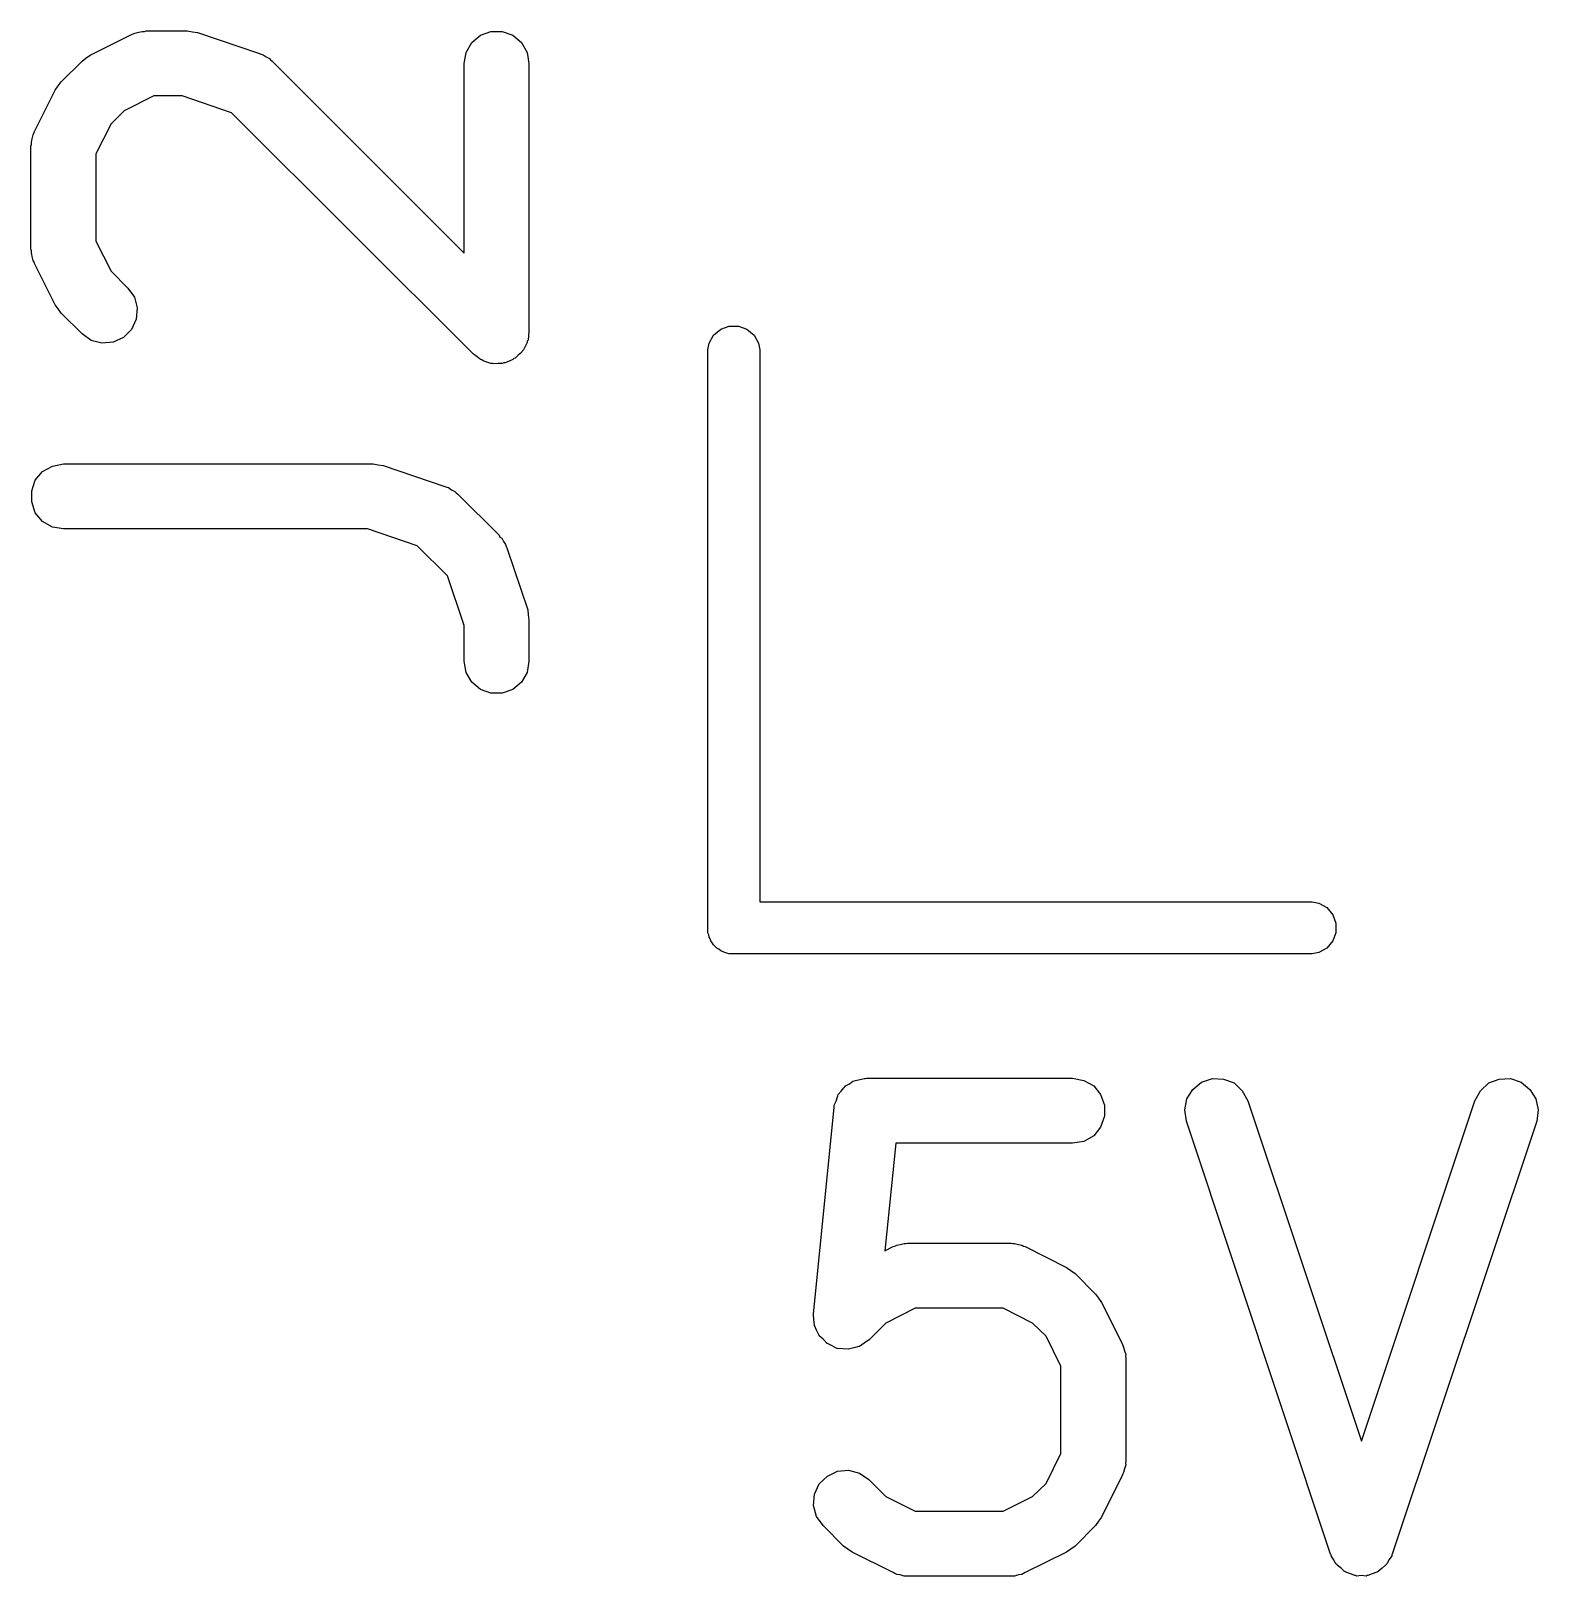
# Model space of a CAD drawing. Extents: x 98.6 to 159.3, y -134.1 to -91.
# Drawn here: x 117.347 to 120.827, y -134.127 to -130.558 of the extents above; entities that cross this region are included whole.
import ezdxf

# ---------------------------------------------------------------- set-up
doc = ezdxf.new("R2010")
doc.units = 0
doc.header["$MEASUREMENT"] = 0
doc.layers.add('BLACK', color=7, linetype='CONTINUOUS')

msp = doc.modelspace()

# ---------------------------------------------------------------- linework, layer by layer
at = {"layer": 'BLACK', "linetype": 'CONTINUOUS'}
for p, q in [((117.484, -130.614), (117.579, -130.566)), ((117.579, -130.566), (117.583, -130.565)), ((117.583, -130.565), (117.587, -130.563)), ((117.587, -130.563), (117.596, -130.561)), ((117.596, -130.561), (117.604, -130.559)), ((117.604, -130.559), (117.609, -130.559)), ((117.609, -130.559), (117.613, -130.558)), ((117.613, -130.558), (117.708, -130.558)), ((117.708, -130.558), (117.72, -130.56)), ((117.72, -130.56), (117.732, -130.562)), ((117.732, -130.562), (117.875, -130.61)), ((118.352, -130.608), (118.365, -130.585)), ((118.365, -130.585), (118.385, -130.568)), ((118.385, -130.568), (118.409, -130.559)), ((118.409, -130.559), (118.435, -130.559)), ((118.435, -130.559), (118.46, -130.568)), ((118.46, -130.568), (118.48, -130.585)), ((118.48, -130.585), (118.493, -130.608)), ((117.465, -130.628), (117.474, -130.621)), ((117.474, -130.621), (117.484, -130.614)), ((117.875, -130.61), (117.878, -130.612)), ((117.878, -130.612), (117.883, -130.613)), ((117.883, -130.613), (117.89, -130.618)), ((117.89, -130.618), (117.898, -130.622)), ((117.898, -130.622), (117.9, -130.625)), ((117.9, -130.625), (117.904, -130.628)), ((118.347, -130.633), (118.352, -130.608)), ((118.493, -130.608), (118.497, -130.633)), ((117.417, -130.676), (117.465, -130.628)), ((117.904, -130.628), (118.347, -131.071)), ((118.347, -131.071), (118.347, -130.633)), ((118.497, -130.633), (118.497, -131.252)), ((117.355, -130.79), (117.403, -130.695)), ((117.403, -130.695), (117.41, -130.685)), ((117.41, -130.685), (117.417, -130.676)), ((117.631, -130.708), (117.562, -130.743)), ((117.696, -130.708), (117.631, -130.708)), ((117.81, -130.747), (117.696, -130.708)), ((117.562, -130.743), (117.532, -130.773)), ((118.369, -131.305), (117.81, -130.747)), ((117.35, -130.807), (117.352, -130.798)), ((117.352, -130.798), (117.354, -130.794)), ((117.354, -130.794), (117.355, -130.79)), ((117.532, -130.773), (117.497, -130.842)), ((117.347, -130.824), (117.348, -130.82)), ((117.347, -131.062), (117.347, -130.824)), ((117.348, -130.815), (117.35, -130.807)), ((117.348, -130.82), (117.348, -130.815)), ((117.497, -130.842), (117.497, -131.044)), ((117.497, -131.044), (117.532, -131.113)), ((117.348, -131.066), (117.347, -131.062)), ((117.348, -131.07), (117.348, -131.066)), ((117.35, -131.079), (117.348, -131.07)), ((117.352, -131.088), (117.35, -131.079)), ((117.354, -131.091), (117.352, -131.088)), ((117.355, -131.095), (117.354, -131.091)), ((117.403, -131.191), (117.355, -131.095)), ((117.532, -131.113), (117.571, -131.152)), ((117.571, -131.152), (117.586, -131.173)), ((117.41, -131.2), (117.403, -131.191)), ((117.586, -131.173), (117.592, -131.198)), ((117.417, -131.21), (117.41, -131.2)), ((117.465, -131.258), (117.417, -131.21)), ((117.59, -131.224), (117.579, -131.248)), ((117.592, -131.198), (117.59, -131.224)), ((117.486, -131.273), (117.465, -131.258)), ((117.561, -131.266), (117.537, -131.277)), ((117.579, -131.248), (117.561, -131.266)), ((118.496, -131.262), (118.495, -131.272)), ((118.497, -131.252), (118.496, -131.262)), ((118.913, -131.279), (118.923, -131.261)), ((118.923, -131.261), (118.94, -131.247)), ((118.94, -131.247), (118.959, -131.24)), ((118.959, -131.24), (118.981, -131.24)), ((118.981, -131.24), (119, -131.247)), ((119, -131.247), (119.017, -131.261)), ((119.017, -131.261), (119.027, -131.279)), ((117.511, -131.279), (117.486, -131.273)), ((117.537, -131.277), (117.511, -131.279)), ((118.48, -131.301), (118.472, -131.307)), ((118.481, -131.298), (118.48, -131.301)), ((118.484, -131.295), (118.481, -131.298)), ((118.488, -131.287), (118.484, -131.295)), ((118.493, -131.278), (118.488, -131.287)), ((118.495, -131.272), (118.493, -131.275)), ((118.493, -131.275), (118.493, -131.278)), ((118.91, -131.295), (118.913, -131.279)), ((118.91, -132.635), (118.91, -131.295)), ((119.027, -131.279), (119.03, -131.295)), ((119.03, -131.295), (119.03, -132.57)), ((118.377, -131.311), (118.369, -131.305)), ((118.385, -131.317), (118.377, -131.311)), ((118.388, -131.318), (118.385, -131.317)), ((118.391, -131.32), (118.388, -131.318)), ((118.4, -131.323), (118.391, -131.32)), ((118.409, -131.326), (118.4, -131.323)), ((118.413, -131.326), (118.409, -131.326)), ((118.416, -131.327), (118.413, -131.326)), ((118.426, -131.326), (118.416, -131.327)), ((118.435, -131.326), (118.426, -131.326)), ((118.439, -131.325), (118.435, -131.326)), ((118.442, -131.325), (118.439, -131.325)), ((118.451, -131.321), (118.442, -131.325)), ((118.46, -131.317), (118.451, -131.321)), ((118.462, -131.315), (118.46, -131.317)), ((118.465, -131.314), (118.462, -131.315)), ((118.472, -131.307), (118.465, -131.314)), ((117.357, -131.596), (117.374, -131.576)), ((117.374, -131.576), (117.397, -131.563)), ((117.397, -131.563), (117.422, -131.558)), ((117.422, -131.558), (118.137, -131.558)), ((118.137, -131.558), (118.149, -131.56)), ((118.149, -131.56), (118.16, -131.562)), ((118.16, -131.562), (118.303, -131.61)), ((117.349, -131.62), (117.357, -131.596)), ((117.349, -131.646), (117.349, -131.62)), ((118.303, -131.61), (118.307, -131.612)), ((118.307, -131.612), (118.311, -131.613)), ((118.311, -131.613), (118.318, -131.618)), ((118.318, -131.618), (118.326, -131.622)), ((118.326, -131.622), (118.329, -131.625)), ((117.357, -131.671), (117.349, -131.646)), ((118.329, -131.625), (118.333, -131.628)), ((118.333, -131.628), (118.428, -131.723)), ((117.374, -131.691), (117.357, -131.671)), ((117.397, -131.704), (117.374, -131.691)), ((117.422, -131.708), (117.397, -131.704)), ((118.124, -131.708), (117.422, -131.708)), ((118.239, -131.747), (118.124, -131.708)), ((118.428, -131.723), (118.43, -131.727)), ((118.43, -131.727), (118.434, -131.73)), ((118.434, -131.73), (118.438, -131.737)), ((118.309, -131.817), (118.239, -131.747)), ((118.438, -131.737), (118.443, -131.744)), ((118.443, -131.744), (118.444, -131.749)), ((118.444, -131.749), (118.446, -131.752)), ((118.446, -131.752), (118.494, -131.895)), ((118.347, -131.931), (118.309, -131.817)), ((118.494, -131.895), (118.495, -131.907)), ((118.495, -131.907), (118.497, -131.919)), ((118.347, -132.014), (118.347, -131.931)), ((118.497, -131.919), (118.497, -132.014)), ((118.352, -132.04), (118.347, -132.014)), ((118.497, -132.014), (118.493, -132.04)), ((118.365, -132.062), (118.352, -132.04)), ((118.493, -132.04), (118.48, -132.062)), ((118.385, -132.079), (118.365, -132.062)), ((118.409, -132.088), (118.385, -132.079)), ((118.435, -132.088), (118.409, -132.088)), ((118.46, -132.079), (118.435, -132.088)), ((118.48, -132.062), (118.46, -132.079)), ((119.03, -132.57), (120.305, -132.57)), ((120.305, -132.57), (120.321, -132.573)), ((120.321, -132.573), (120.339, -132.583)), ((120.339, -132.583), (120.353, -132.6)), ((120.353, -132.6), (120.36, -132.619)), ((120.36, -132.619), (120.36, -132.641)), ((118.91, -132.641), (118.91, -132.635)), ((118.91, -132.635), (118.91, -132.635)), ((118.912, -132.646), (118.91, -132.641)), ((118.913, -132.651), (118.912, -132.646)), ((118.915, -132.655), (118.913, -132.651)), ((118.917, -132.66), (118.915, -132.655)), ((120.36, -132.641), (120.353, -132.66)), ((118.921, -132.665), (118.917, -132.66)), ((118.923, -132.669), (118.921, -132.665)), ((118.927, -132.673), (118.923, -132.669)), ((118.931, -132.677), (118.927, -132.673)), ((118.935, -132.679), (118.931, -132.677)), ((118.94, -132.683), (118.935, -132.679)), ((118.945, -132.685), (118.94, -132.683)), ((118.949, -132.687), (118.945, -132.685)), ((118.954, -132.688), (118.949, -132.687)), ((118.959, -132.69), (118.954, -132.688)), ((118.965, -132.69), (118.959, -132.69)), ((120.305, -132.69), (118.965, -132.69)), ((118.965, -132.69), (118.965, -132.69)), ((120.321, -132.687), (120.305, -132.69)), ((120.339, -132.677), (120.321, -132.687)), ((120.353, -132.66), (120.339, -132.677)), ((119.251, -132.982), (119.261, -132.98)), ((119.261, -132.98), (119.271, -132.978)), ((119.271, -132.978), (119.273, -132.978)), ((119.273, -132.978), (119.276, -132.977)), ((119.276, -132.977), (119.752, -132.977)), ((119.752, -132.977), (119.778, -132.982)), ((120.05, -132.986), (120.075, -132.978)), ((120.075, -132.978), (120.101, -132.979)), ((120.101, -132.979), (120.125, -132.988)), ((120.713, -132.988), (120.737, -132.979)), ((120.737, -132.979), (120.763, -132.978)), ((120.763, -132.978), (120.788, -132.986)), ((119.21, -133.018), (119.211, -133.015)), ((119.211, -133.015), (119.218, -133.007)), ((119.218, -133.007), (119.224, -132.999)), ((119.224, -132.999), (119.226, -132.997)), ((119.226, -132.997), (119.228, -132.995)), ((119.228, -132.995), (119.237, -132.99)), ((119.237, -132.99), (119.245, -132.984)), ((119.245, -132.984), (119.248, -132.983)), ((119.248, -132.983), (119.251, -132.982)), ((119.778, -132.982), (119.801, -132.995)), ((119.801, -132.995), (119.817, -133.015)), ((119.817, -133.015), (119.826, -133.039)), ((120.016, -133.025), (120.03, -133.003)), ((120.03, -133.003), (120.05, -132.986)), ((120.125, -132.988), (120.144, -133.006)), ((120.144, -133.006), (120.157, -133.029)), ((120.681, -133.029), (120.694, -133.006)), ((120.694, -133.006), (120.713, -132.988)), ((120.788, -132.986), (120.808, -133.003)), ((120.808, -133.003), (120.822, -133.025)), ((119.154, -133.521), (119.202, -133.045)), ((119.202, -133.039), (119.206, -133.03)), ((119.202, -133.042), (119.202, -133.039)), ((119.202, -133.045), (119.202, -133.042)), ((119.206, -133.03), (119.209, -133.02)), ((119.209, -133.02), (119.21, -133.018)), ((119.826, -133.039), (119.826, -133.065)), ((120.011, -133.05), (120.016, -133.025)), ((120.015, -133.076), (120.011, -133.05)), ((120.157, -133.029), (120.419, -133.815)), ((120.419, -133.815), (120.681, -133.029)), ((120.822, -133.025), (120.827, -133.05)), ((120.827, -133.05), (120.824, -133.076)), ((119.826, -133.065), (119.817, -133.09)), ((120.348, -134.076), (120.015, -133.076)), ((120.824, -133.076), (120.49, -134.076)), ((119.778, -133.123), (119.752, -133.127)), ((119.801, -133.11), (119.778, -133.123)), ((119.817, -133.09), (119.801, -133.11)), ((119.344, -133.127), (119.319, -133.376)), ((119.752, -133.127), (119.344, -133.127)), ((119.319, -133.376), (119.338, -133.366)), ((119.338, -133.366), (119.342, -133.365)), ((119.342, -133.365), (119.346, -133.363)), ((119.346, -133.363), (119.354, -133.361)), ((119.354, -133.361), (119.363, -133.359)), ((119.363, -133.359), (119.367, -133.359)), ((119.367, -133.359), (119.371, -133.358)), ((119.371, -133.358), (119.61, -133.358)), ((119.61, -133.358), (119.614, -133.359)), ((119.614, -133.359), (119.618, -133.359)), ((119.618, -133.359), (119.627, -133.361)), ((119.627, -133.361), (119.635, -133.363)), ((119.635, -133.363), (119.639, -133.365)), ((119.639, -133.365), (119.643, -133.366)), ((119.643, -133.366), (119.738, -133.414)), ((119.738, -133.414), (119.748, -133.421)), ((119.748, -133.421), (119.758, -133.428)), ((119.758, -133.428), (119.805, -133.476)), ((119.805, -133.476), (119.812, -133.485)), ((119.389, -133.508), (119.321, -133.543)), ((119.592, -133.508), (119.389, -133.508)), ((119.66, -133.543), (119.592, -133.508)), ((119.812, -133.485), (119.819, -133.495)), ((119.819, -133.495), (119.867, -133.59)), ((119.154, -133.522), (119.154, -133.521)), ((119.155, -133.535), (119.154, -133.522)), ((119.154, -133.522), (119.154, -133.522)), ((119.156, -133.547), (119.155, -133.535)), ((119.156, -133.548), (119.156, -133.547)), ((119.161, -133.559), (119.156, -133.548)), ((119.156, -133.548), (119.156, -133.548)), ((119.321, -133.543), (119.282, -133.582)), ((119.691, -133.573), (119.66, -133.543)), ((119.167, -133.571), (119.161, -133.559)), ((119.167, -133.572), (119.167, -133.571)), ((119.167, -133.571), (119.167, -133.571)), ((119.176, -133.58), (119.167, -133.572)), ((119.185, -133.589), (119.176, -133.58)), ((119.281, -133.582), (119.271, -133.589)), ((119.282, -133.582), (119.281, -133.582)), ((119.281, -133.582), (119.281, -133.582)), ((119.725, -133.642), (119.691, -133.573)), ((119.185, -133.59), (119.185, -133.589)), ((119.186, -133.59), (119.185, -133.59)), ((119.197, -133.595), (119.186, -133.59)), ((119.208, -133.601), (119.197, -133.595)), ((119.209, -133.601), (119.208, -133.601)), ((119.222, -133.602), (119.209, -133.601)), ((119.209, -133.601), (119.209, -133.601)), ((119.234, -133.603), (119.222, -133.602)), ((119.235, -133.603), (119.234, -133.603)), ((119.247, -133.6), (119.235, -133.603)), ((119.235, -133.603), (119.235, -133.603)), ((119.259, -133.597), (119.247, -133.6)), ((119.26, -133.597), (119.259, -133.597)), ((119.271, -133.589), (119.26, -133.597)), ((119.26, -133.597), (119.26, -133.597)), ((119.867, -133.59), (119.868, -133.594)), ((119.868, -133.594), (119.87, -133.598)), ((119.87, -133.598), (119.872, -133.607)), ((119.872, -133.607), (119.875, -133.615)), ((119.875, -133.615), (119.874, -133.62)), ((119.874, -133.62), (119.875, -133.624)), ((119.725, -133.844), (119.725, -133.642)), ((119.875, -133.624), (119.875, -133.862)), ((119.691, -133.913), (119.725, -133.844)), ((119.875, -133.87), (119.872, -133.879)), ((119.875, -133.862), (119.874, -133.866)), ((119.874, -133.866), (119.875, -133.87)), ((119.167, -133.914), (119.186, -133.896)), ((119.186, -133.896), (119.209, -133.885)), ((119.209, -133.885), (119.235, -133.882)), ((119.235, -133.882), (119.26, -133.889)), ((119.26, -133.889), (119.282, -133.904)), ((119.282, -133.904), (119.321, -133.943)), ((119.867, -133.895), (119.819, -133.991)), ((119.868, -133.891), (119.867, -133.895)), ((119.87, -133.888), (119.868, -133.891)), ((119.872, -133.879), (119.87, -133.888)), ((119.154, -133.964), (119.156, -133.938)), ((119.156, -133.938), (119.167, -133.914)), ((119.321, -133.943), (119.389, -133.977)), ((119.592, -133.977), (119.66, -133.943)), ((119.66, -133.943), (119.691, -133.913)), ((119.161, -133.989), (119.154, -133.964)), ((119.389, -133.977), (119.592, -133.977)), ((119.176, -134.01), (119.161, -133.989)), ((119.223, -134.058), (119.176, -134.01)), ((119.805, -134.01), (119.758, -134.058)), ((119.812, -134), (119.805, -134.01)), ((119.819, -133.991), (119.812, -134)), ((119.233, -134.065), (119.223, -134.058)), ((119.243, -134.072), (119.233, -134.065)), ((119.338, -134.119), (119.243, -134.072)), ((119.738, -134.072), (119.643, -134.119)), ((119.748, -134.065), (119.738, -134.072)), ((119.758, -134.058), (119.748, -134.065)), ((120.349, -134.078), (120.348, -134.076)), ((120.349, -134.08), (120.349, -134.078)), ((120.355, -134.089), (120.349, -134.08)), ((120.489, -134.08), (120.483, -134.089)), ((120.49, -134.076), (120.489, -134.078)), ((120.489, -134.078), (120.489, -134.08)), ((119.342, -134.121), (119.338, -134.119)), ((119.346, -134.123), (119.342, -134.121)), ((119.354, -134.124), (119.346, -134.123)), ((119.635, -134.123), (119.627, -134.124)), ((119.639, -134.121), (119.635, -134.123)), ((119.643, -134.119), (119.639, -134.121)), ((120.36, -134.099), (120.355, -134.089)), ((120.362, -134.1), (120.36, -134.099)), ((120.363, -134.102), (120.362, -134.1)), ((120.372, -134.109), (120.363, -134.102)), ((120.38, -134.116), (120.372, -134.109)), ((120.382, -134.117), (120.38, -134.116)), ((120.383, -134.118), (120.382, -134.117)), ((120.394, -134.122), (120.383, -134.118)), ((120.404, -134.126), (120.394, -134.122)), ((120.444, -134.122), (120.434, -134.126)), ((120.455, -134.118), (120.444, -134.122)), ((120.456, -134.117), (120.455, -134.118)), ((120.458, -134.116), (120.456, -134.117)), ((120.467, -134.109), (120.458, -134.116)), ((120.475, -134.102), (120.467, -134.109)), ((120.476, -134.1), (120.475, -134.102)), ((120.478, -134.099), (120.476, -134.1)), ((120.483, -134.089), (120.478, -134.099)), ((119.363, -134.127), (119.354, -134.124)), ((119.367, -134.127), (119.363, -134.127)), ((119.371, -134.127), (119.367, -134.127)), ((119.61, -134.127), (119.371, -134.127)), ((119.614, -134.127), (119.61, -134.127)), ((119.618, -134.127), (119.614, -134.127)), ((119.627, -134.124), (119.618, -134.127)), ((120.406, -134.126), (120.404, -134.126)), ((120.408, -134.127), (120.406, -134.126)), ((120.419, -134.126), (120.408, -134.127)), ((120.43, -134.127), (120.419, -134.126)), ((120.432, -134.126), (120.43, -134.127)), ((120.434, -134.126), (120.432, -134.126))]:
    msp.add_line(p, q, dxfattribs=at)

doc.saveas('drawing.dxf')
